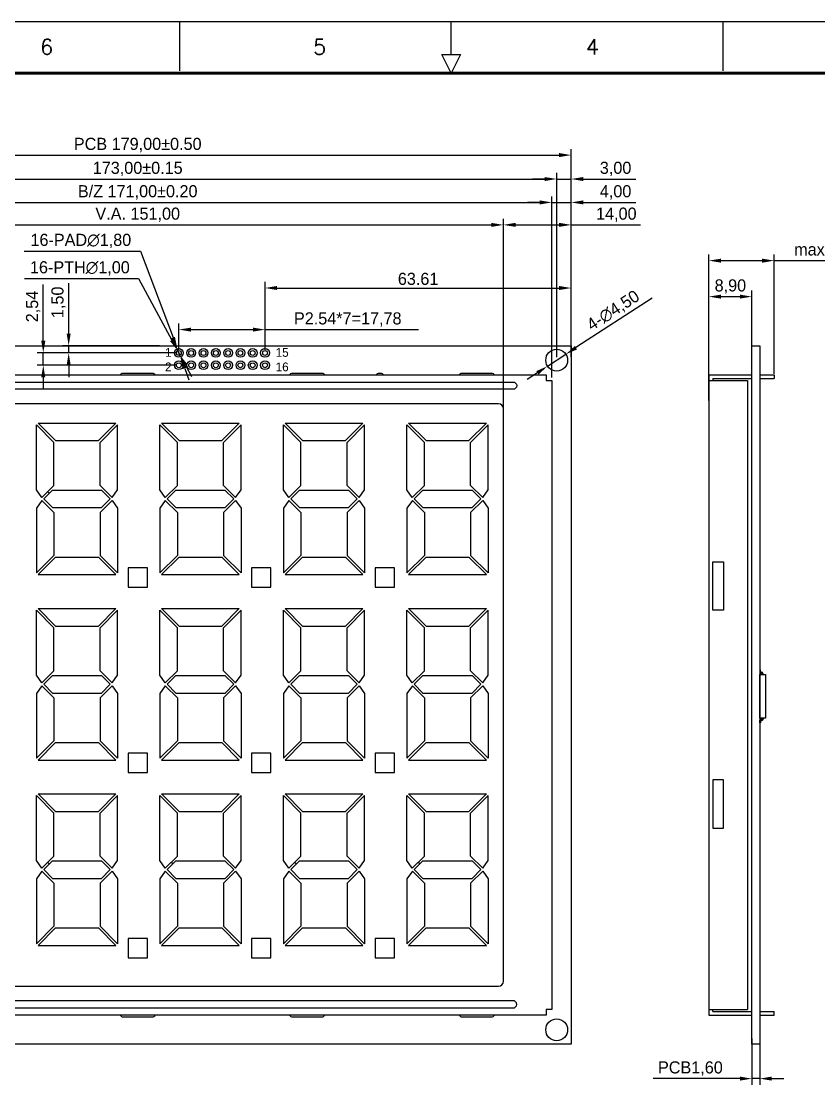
# Model space of a CAD drawing. Header units: millimetres. Extents: x 455 to 3181, y 44 to 381.
# Drawn here: x 1497.1 to 1661.7, y 159.2 to 381.1 of the extents above; entities that cross this region are included whole.
import ezdxf

# ---------------------------------------------------------------- set-up
doc = ezdxf.new("R2010")
doc.units = ezdxf.units.MM
for name, color, linetype in [('BZ', 67, 'Continuous'), ('D', 6, 'Continuous'), ('PCB', 3, 'Continuous'), ('SPEC', 2, 'Continuous')]:
    doc.layers.add(name, color=color, linetype=linetype)
doc.styles.add('ROMANS', font='romans.shx', dxfattribs={"width": 0.8})
doc.dimstyles.new('C', dxfattribs={"dimtxt": 2.5, "dimasz": 2.5, "dimexe": 1.25, "dimexo": 0.625, "dimtad": 1, "dimtoh": 1, "dimzin": 1, "dimtxsty": 'Standard', "dimcen": 2.5, "dimadec": 0, "dimazin": 0, "dimtfac": 1, "dimtmove": 0, "dimatfit": 3, "dimfxl": 0, "dimarcsym": 0})
doc.dimstyles.new('ISO-25', dxfattribs={"dimtxt": 2.5, "dimasz": 2.5, "dimexe": 1.25, "dimexo": 0.625, "dimtad": 1, "dimzin": 1, "dimtxsty": 'Standard', "dimcen": 2.5, "dimadec": 0, "dimazin": 0, "dimtfac": 1, "dimtmove": 0, "dimatfit": 3, "dimfxl": 0, "dimarcsym": 0})

# ---------------------------------------------------------------- blocks, each defined once
blk = doc.blocks.new('*D104')
at = {"layer": 'D', "color": 0, "lineweight": -2}
for p, q in [((1529.64, 313.28), (1529.64, 318.73)), ((1532.14, 317.48), (1544.92, 317.48)), ((1547.42, 313.28), (1547.42, 318.73)), ((1547.42, 317.48), (1579.08, 317.48))]:
    blk.add_line(p, q, dxfattribs=at)
at = {"layer": 'D', "color": 0}
for points in [[(1532.14, 317.89), (1532.14, 317.06), (1529.64, 317.48)], [(1544.92, 317.89), (1544.92, 317.06), (1547.42, 317.48)]]:
    blk.add_solid(points, dxfattribs=at)
at = {"layer": 'Defpoints', "color": 0}
for p in [(1547.42, 317.48), (1529.64, 312.66), (1547.42, 312.66)]:
    blk.add_point(p, dxfattribs=at)
at = {"layer": 'D', "color": 0, "insert": (1564.5, 319.56), "char_height": 2.5, "attachment_point": 5}
blk.add_mtext('P2.54*7=17,78', dxfattribs=at)
blk = doc.blocks.new('*D101')
at = {"layer": 'D', "color": 0, "lineweight": -2}
for p, q in [((1506.89, 316.66), (1506.89, 327.07)), ((1525.63, 314.16), (1505.64, 314.16)), ((1506.89, 312.66), (1506.89, 314.16)), ((1529.01, 312.66), (1505.64, 312.66)), ((1506.89, 310.16), (1506.89, 307.66))]:
    blk.add_line(p, q, dxfattribs=at)
at = {"layer": 'D', "color": 0}
for points in [[(1506.47, 316.66), (1507.3, 316.66), (1506.89, 314.16)], [(1506.47, 310.16), (1507.3, 310.16), (1506.89, 312.66)]]:
    blk.add_solid(points, dxfattribs=at)
at = {"layer": 'Defpoints', "color": 0}
for p in [(1506.89, 314.16), (1526.26, 314.16), (1529.64, 312.66)]:
    blk.add_point(p, dxfattribs=at)
at = {"layer": 'D', "color": 0, "insert": (1504.8, 323.11), "char_height": 2.5, "attachment_point": 5, "rotation": 90}
blk.add_mtext('1,50', dxfattribs=at)
blk = doc.blocks.new('*D105')
at = {"layer": 'D', "color": 0, "lineweight": -2}
for p, q in [((1501.64, 315.16), (1501.64, 326.82)), ((1529.01, 312.66), (1500.39, 312.66)), ((1501.64, 310.12), (1501.64, 312.66)), ((1529.01, 310.12), (1500.39, 310.12)), ((1501.64, 307.62), (1501.64, 305.12))]:
    blk.add_line(p, q, dxfattribs=at)
at = {"layer": 'D', "color": 0}
for points in [[(1501.22, 315.16), (1502.06, 315.16), (1501.64, 312.66)], [(1501.22, 307.62), (1502.06, 307.62), (1501.64, 310.12)]]:
    blk.add_solid(points, dxfattribs=at)
at = {"layer": 'Defpoints', "color": 0}
for p in [(1529.64, 312.66), (1501.64, 310.12), (1529.64, 310.12)]:
    blk.add_point(p, dxfattribs=at)
at = {"layer": 'D', "color": 0, "insert": (1499.56, 322.24), "char_height": 2.5, "attachment_point": 5, "rotation": 90}
blk.add_mtext('2,54', dxfattribs=at)
blk = doc.blocks.new('*D106')
at = {"layer": 'D', "color": 0, "lineweight": -2}
for p, q in [((1497.74, 328.02), (1521.28, 328.02)), ((1521.28, 328.02), (1528.2, 315.29)), ((1529.88, 312.22), (1529.4, 313.1)), ((1531.07, 310.02), (1532.26, 307.82))]:
    blk.add_line(p, q, dxfattribs=at)
at = {"layer": 'D', "color": 0}
for points in [[(1528.57, 315.49), (1527.84, 315.09), (1529.4, 313.1)], [(1531.44, 310.22), (1530.7, 309.82), (1529.88, 312.22)]]:
    blk.add_solid(points, dxfattribs=at)
at = {"layer": 'Defpoints', "color": 0}
for p in [(1529.4, 313.1), (1529.88, 312.22)]:
    blk.add_point(p, dxfattribs=at)
at = {"layer": 'D', "color": 0, "insert": (1509.2, 330.11), "char_height": 2.5, "attachment_point": 5}
blk.add_mtext('16-PTH∅1,00', dxfattribs=at)
blk = doc.blocks.new('*D102')
at = {"layer": 'D', "color": 0, "lineweight": -2}
for p, q in [((1445.64, 301.78), (1445.64, 340.34)), ((1596.64, 301.78), (1596.64, 340.34)), ((1448.14, 339.09), (1594.14, 339.09))]:
    blk.add_line(p, q, dxfattribs=at)
at = {"layer": 'D', "color": 0}
for points in [[(1448.14, 339.51), (1448.14, 338.68), (1445.64, 339.09)], [(1594.14, 339.51), (1594.14, 338.68), (1596.64, 339.09)]]:
    blk.add_solid(points, dxfattribs=at)
at = {"layer": 'Defpoints', "color": 0}
for p in [(1596.64, 339.09), (1445.64, 301.16), (1596.64, 301.16)]:
    blk.add_point(p, dxfattribs=at)
at = {"layer": 'D', "color": 0, "insert": (1521.14, 341.18), "char_height": 2.5, "attachment_point": 5}
blk.add_mtext('V.A. 151,00', dxfattribs=at)
blk = doc.blocks.new('*D107')
at = {"layer": 'D', "color": 0, "lineweight": -2}
for p, q in [((1435.64, 307.58), (1435.64, 344.98)), ((1606.64, 307.58), (1606.64, 344.98)), ((1438.14, 343.73), (1604.14, 343.73))]:
    blk.add_line(p, q, dxfattribs=at)
at = {"layer": 'D', "color": 0}
for points in [[(1438.14, 344.15), (1438.14, 343.31), (1435.64, 343.73)], [(1604.14, 344.15), (1604.14, 343.31), (1606.64, 343.73)]]:
    blk.add_solid(points, dxfattribs=at)
at = {"layer": 'Defpoints', "color": 0}
for p in [(1606.64, 343.73), (1435.64, 306.96), (1606.64, 306.96)]:
    blk.add_point(p, dxfattribs=at)
at = {"layer": 'D', "color": 0, "insert": (1521.14, 345.81), "char_height": 2.5, "attachment_point": 5}
blk.add_mtext('B/Z 171,00%%P0.20', dxfattribs=at)
blk = doc.blocks.new('*D108')
at = {"layer": 'D', "color": 0, "lineweight": -2}
for p, q in [((1431.64, 314.78), (1431.64, 354.75)), ((1434.14, 353.5), (1608.14, 353.5)), ((1610.64, 314.78), (1610.64, 354.75))]:
    blk.add_line(p, q, dxfattribs=at)
at = {"layer": 'D', "color": 0}
for points in [[(1434.14, 353.92), (1434.14, 353.08), (1431.64, 353.5)], [(1608.14, 353.92), (1608.14, 353.08), (1610.64, 353.5)]]:
    blk.add_solid(points, dxfattribs=at)
at = {"layer": 'Defpoints', "color": 0}
for p in [(1610.64, 353.5), (1431.64, 314.16), (1610.64, 314.16)]:
    blk.add_point(p, dxfattribs=at)
at = {"layer": 'D', "color": 0, "insert": (1521.14, 355.58), "char_height": 2.5, "attachment_point": 5}
blk.add_mtext('PCB 179,00%%P0.50', dxfattribs=at)
blk = doc.blocks.new('*D109')
at = {"layer": 'D', "color": 0, "lineweight": -2}
for p, q in [((1434.64, 311.78), (1434.64, 349.81)), ((1437.14, 348.56), (1605.14, 348.56)), ((1607.64, 311.78), (1607.64, 349.81))]:
    blk.add_line(p, q, dxfattribs=at)
at = {"layer": 'D', "color": 0}
for points in [[(1437.14, 348.97), (1437.14, 348.14), (1434.64, 348.56)], [(1605.14, 348.97), (1605.14, 348.14), (1607.64, 348.56)]]:
    blk.add_solid(points, dxfattribs=at)
at = {"layer": 'Defpoints', "color": 0}
for p in [(1607.64, 348.56), (1434.64, 311.16), (1607.64, 311.16)]:
    blk.add_point(p, dxfattribs=at)
at = {"layer": 'D', "color": 0, "insert": (1521.14, 350.64), "char_height": 2.5, "attachment_point": 5}
blk.add_mtext('173,00%%P0.15', dxfattribs=at)
blk = doc.blocks.new('*D113')
at = {"layer": 'D', "color": 0, "lineweight": -2}
for p, q in [((1606.64, 307.58), (1606.64, 344.98)), ((1610.64, 314.78), (1610.64, 344.98)), ((1604.14, 343.73), (1601.64, 343.73)), ((1606.64, 343.73), (1610.64, 343.73)), ((1613.14, 343.73), (1623.97, 343.73))]:
    blk.add_line(p, q, dxfattribs=at)
at = {"layer": 'D', "color": 0}
for points in [[(1604.14, 344.15), (1604.14, 343.31), (1606.64, 343.73)], [(1613.14, 344.15), (1613.14, 343.31), (1610.64, 343.73)]]:
    blk.add_solid(points, dxfattribs=at)
at = {"layer": 'Defpoints', "color": 0}
for p in [(1610.64, 343.73), (1610.64, 314.16), (1606.64, 306.96)]:
    blk.add_point(p, dxfattribs=at)
at = {"layer": 'D', "color": 0, "insert": (1619.8, 345.81), "char_height": 2.5, "attachment_point": 5}
blk.add_mtext('4,00', dxfattribs=at)
blk = doc.blocks.new('*D114')
at = {"layer": 'D', "color": 0, "lineweight": -2}
for p, q in [((1605.14, 348.56), (1602.64, 348.56)), ((1607.64, 311.78), (1607.64, 349.81)), ((1607.64, 348.56), (1610.64, 348.56)), ((1610.64, 314.78), (1610.64, 349.81)), ((1613.14, 348.56), (1623.97, 348.56))]:
    blk.add_line(p, q, dxfattribs=at)
at = {"layer": 'D', "color": 0}
for points in [[(1605.14, 348.97), (1605.14, 348.14), (1607.64, 348.56)], [(1613.14, 348.97), (1613.14, 348.14), (1610.64, 348.56)]]:
    blk.add_solid(points, dxfattribs=at)
at = {"layer": 'Defpoints', "color": 0}
for p in [(1610.64, 348.56), (1610.64, 314.16), (1607.64, 311.16)]:
    blk.add_point(p, dxfattribs=at)
at = {"layer": 'D', "color": 0, "insert": (1619.8, 350.64), "char_height": 2.5, "attachment_point": 5}
blk.add_mtext('3,00', dxfattribs=at)
blk = doc.blocks.new('*D117')
at = {"layer": 'D', "color": 0, "lineweight": -2}
for p, q in [((1627.33, 323.98), (1611.62, 313.75)), ((1605.75, 309.93), (1609.52, 312.38)), ((1603.66, 308.56), (1601.56, 307.2))]:
    blk.add_line(p, q, dxfattribs=at)
at = {"layer": 'D', "color": 0}
for points in [[(1611.39, 314.1), (1611.84, 313.4), (1609.52, 312.38)], [(1603.43, 308.91), (1603.88, 308.21), (1605.75, 309.93)]]:
    blk.add_solid(points, dxfattribs=at)
at = {"layer": 'Defpoints', "color": 0}
for p in [(1609.52, 312.38), (1605.75, 309.93)]:
    blk.add_point(p, dxfattribs=at)
at = {"layer": 'D', "color": 0, "insert": (1619.38, 321.29), "char_height": 2.5, "attachment_point": 5, "rotation": 33.0754}
blk.add_mtext('4-∅4,50', dxfattribs=at)
blk = doc.blocks.new('*D118')
at = {"layer": 'D', "color": 0, "lineweight": -2}
for p, q in [((1596.64, 300.58), (1596.64, 340.34)), ((1610.64, 312.68), (1610.64, 340.34)), ((1599.14, 339.09), (1608.14, 339.09)), ((1610.64, 339.09), (1624.95, 339.09))]:
    blk.add_line(p, q, dxfattribs=at)
at = {"layer": 'D', "color": 0}
for points in [[(1599.14, 339.51), (1599.14, 338.68), (1596.64, 339.09)], [(1608.14, 339.51), (1608.14, 338.68), (1610.64, 339.09)]]:
    blk.add_solid(points, dxfattribs=at)
at = {"layer": 'Defpoints', "color": 0}
for p in [(1610.64, 339.09), (1610.64, 312.06), (1596.64, 299.95)]:
    blk.add_point(p, dxfattribs=at)
at = {"layer": 'D', "color": 0, "insert": (1619.95, 341.18), "char_height": 2.5, "attachment_point": 5}
blk.add_mtext('14,00', dxfattribs=at)
blk = doc.blocks.new('*D119')
at = {"layer": 'D', "color": 0, "lineweight": -2}
for p, q in [((1547.42, 313.28), (1547.42, 327.31)), ((1610.64, 311.86), (1610.64, 327.31)), ((1549.92, 326.06), (1608.14, 326.06))]:
    blk.add_line(p, q, dxfattribs=at)
at = {"layer": 'D', "color": 0}
for points in [[(1549.92, 326.48), (1549.92, 325.65), (1547.42, 326.06)], [(1608.14, 326.48), (1608.14, 325.65), (1610.64, 326.06)]]:
    blk.add_solid(points, dxfattribs=at)
at = {"layer": 'Defpoints', "color": 0}
for p in [(1610.64, 326.06), (1547.42, 312.66), (1610.64, 311.24)]:
    blk.add_point(p, dxfattribs=at)
at = {"layer": 'D', "color": 0, "insert": (1579.03, 327.94), "char_height": 2.5, "attachment_point": 5}
blk.add_mtext('63.61', dxfattribs=at)
blk = doc.blocks.new('*D120')
at = {"layer": 'D', "color": 0, "lineweight": -2}
for p, q in [((1497.73, 333.69), (1521.69, 333.69)), ((1521.69, 333.69), (1528.44, 315.84)), ((1529.96, 311.81), (1529.32, 313.5)), ((1530.84, 309.48), (1531.72, 307.14))]:
    blk.add_line(p, q, dxfattribs=at)
at = {"layer": 'D', "color": 0}
for points in [[(1528.83, 315.98), (1528.05, 315.69), (1529.32, 313.5)], [(1531.23, 309.62), (1530.45, 309.33), (1529.96, 311.81)]]:
    blk.add_solid(points, dxfattribs=at)
at = {"layer": 'Defpoints', "color": 0}
for p in [(1529.32, 313.5), (1529.96, 311.81)]:
    blk.add_point(p, dxfattribs=at)
at = {"layer": 'D', "color": 0, "insert": (1509.4, 335.77), "char_height": 2.5, "attachment_point": 5}
blk.add_mtext('16-PAD∅1,80', dxfattribs=at)
blk = doc.blocks.new('*D123')
at = {"layer": 'D', "color": 0, "lineweight": -2}
for p, q in [((1639.05, 305.11), (1639.05, 332.96)), ((1652.55, 308.38), (1652.55, 332.96)), ((1641.55, 331.71), (1650.05, 331.71)), ((1652.55, 331.71), (1672.97, 331.71))]:
    blk.add_line(p, q, dxfattribs=at)
at = {"layer": 'D', "color": 0}
for points in [[(1641.55, 332.12), (1641.55, 331.29), (1639.05, 331.71)], [(1650.05, 332.12), (1650.05, 331.29), (1652.55, 331.71)]]:
    blk.add_solid(points, dxfattribs=at)
at = {"layer": 'Defpoints', "color": 0}
for p in [(1652.55, 331.71), (1652.55, 307.76), (1639.05, 304.48)]:
    blk.add_point(p, dxfattribs=at)
at = {"layer": 'D', "color": 0, "insert": (1664.01, 333.79), "char_height": 2.5, "attachment_point": 5}
blk.add_mtext('max13,50', dxfattribs=at)
blk = doc.blocks.new('*D124')
at = {"layer": 'D', "color": 0, "lineweight": -2}
for p, q in [((1639.05, 302.82), (1639.05, 325.53)), ((1641.55, 324.28), (1645.45, 324.28)), ((1647.95, 311.18), (1647.95, 325.53))]:
    blk.add_line(p, q, dxfattribs=at)
at = {"layer": 'D', "color": 0}
for points in [[(1641.55, 324.7), (1641.55, 323.87), (1639.05, 324.28)], [(1645.45, 324.7), (1645.45, 323.87), (1647.95, 324.28)]]:
    blk.add_solid(points, dxfattribs=at)
at = {"layer": 'Defpoints', "color": 0}
for p in [(1647.95, 324.28), (1647.95, 310.56), (1639.05, 302.2)]:
    blk.add_point(p, dxfattribs=at)
at = {"layer": 'D', "color": 0, "insert": (1643.5, 326.37), "char_height": 2.5, "attachment_point": 5}
blk.add_mtext('8,90', dxfattribs=at)
blk = doc.blocks.new('*D125')
at = {"layer": 'D', "color": 0, "lineweight": -2}
for p, q in [((1647.95, 171.15), (1647.95, 161.62)), ((1649.55, 171.15), (1649.55, 161.62)), ((1645.45, 162.87), (1627.53, 162.87)), ((1649.55, 162.87), (1647.95, 162.87)), ((1652.05, 162.87), (1654.55, 162.87))]:
    blk.add_line(p, q, dxfattribs=at)
at = {"layer": 'D', "color": 0}
for points in [[(1645.45, 163.29), (1645.45, 162.46), (1647.95, 162.87)], [(1652.05, 163.29), (1652.05, 162.46), (1649.55, 162.87)]]:
    blk.add_solid(points, dxfattribs=at)
at = {"layer": 'Defpoints', "color": 0}
for p in [(1647.95, 171.78), (1649.55, 171.78), (1647.95, 162.87)]:
    blk.add_point(p, dxfattribs=at)
at = {"layer": 'D', "color": 0, "insert": (1635.24, 164.96), "char_height": 2.5, "attachment_point": 5}
blk.add_mtext('PCB1,60', dxfattribs=at)

msp = doc.modelspace()

# ---------------------------------------------------------------- hatches: boundary and pattern name
at = {"layer": 'D'}
for points in [[(1650.044, 246.458), (1650.044, 246.303), (1650.244, 246.303), (1650.244, 246.458, 0.4142136), (1649.944, 246.758), (1649.785, 246.758, -0.4142136), (1649.685, 246.858), (1649.685, 247.257), (1649.55, 247.257), (1649.55, 246.672, 0.22925), (1649.785, 246.558), (1649.944, 246.558, -0.4142136)], [(1650.244, 237.091), (1650.244, 237.246), (1650.044, 237.246), (1650.044, 237.091, -0.4142136), (1649.944, 236.991), (1649.785, 236.991, 0.22925), (1649.55, 236.877), (1649.55, 236.292), (1649.685, 236.292), (1649.685, 236.691, -0.4142136), (1649.785, 236.791), (1649.944, 236.791, 0.4142136)]]:
    msp.add_hatch(color=256, dxfattribs=at).paths.add_polyline_path(points)

# ---------------------------------------------------------------- linework, layer by layer
at = {"color": 1}
for p, q in [((1500.224, 296.89), (1500.224, 297.803)), ((1500.224, 297.803), (1503.824, 294.203)), ((1500.577, 298.156), (1516.617, 298.156)), ((1500.577, 298.156), (1504.177, 294.556)), ((1516.617, 298.156), (1513.017, 294.556)), ((1516.971, 297.803), (1513.371, 294.203)), ((1516.971, 296.89), (1516.971, 297.803)), ((1525.724, 296.89), (1525.724, 297.803)), ((1525.724, 297.803), (1529.324, 294.203)), ((1526.077, 298.156), (1542.117, 298.156)), ((1526.077, 298.156), (1529.677, 294.556)), ((1542.117, 298.156), (1538.517, 294.556)), ((1542.471, 297.803), (1538.871, 294.203)), ((1542.471, 296.89), (1542.471, 297.803)), ((1551.224, 296.89), (1551.224, 297.803)), ((1551.224, 297.803), (1554.824, 294.203)), ((1551.577, 298.156), (1567.617, 298.156)), ((1551.577, 298.156), (1555.177, 294.556)), ((1567.617, 298.156), (1564.017, 294.556)), ((1567.971, 297.803), (1564.371, 294.203)), ((1567.971, 296.89), (1567.971, 297.803)), ((1576.724, 296.89), (1576.724, 297.803)), ((1576.724, 297.803), (1580.324, 294.203)), ((1577.077, 298.156), (1593.117, 298.156)), ((1577.077, 298.156), (1580.677, 294.556)), ((1593.117, 298.156), (1589.517, 294.556)), ((1593.471, 297.803), (1589.871, 294.203)), ((1593.471, 296.89), (1593.471, 297.803)), ((1500.224, 296.41), (1500.224, 296.89)), ((1500.224, 295.931), (1500.224, 296.41)), ((1500.224, 284.407), (1500.224, 295.931)), ((1516.971, 296.41), (1516.971, 296.89)), ((1516.971, 295.931), (1516.971, 296.41)), ((1516.971, 284.407), (1516.971, 295.931)), ((1525.724, 296.41), (1525.724, 296.89)), ((1525.724, 295.931), (1525.724, 296.41)), ((1525.724, 284.407), (1525.724, 295.931)), ((1542.471, 296.41), (1542.471, 296.89)), ((1542.471, 295.931), (1542.471, 296.41)), ((1542.471, 284.407), (1542.471, 295.931)), ((1551.224, 296.41), (1551.224, 296.89)), ((1551.224, 295.931), (1551.224, 296.41)), ((1551.224, 284.407), (1551.224, 295.931)), ((1567.971, 296.41), (1567.971, 296.89)), ((1567.971, 295.931), (1567.971, 296.41)), ((1567.971, 284.407), (1567.971, 295.931)), ((1576.724, 296.41), (1576.724, 296.89)), ((1576.724, 295.931), (1576.724, 296.41)), ((1576.724, 284.407), (1576.724, 295.931)), ((1593.471, 296.41), (1593.471, 296.89)), ((1593.471, 295.931), (1593.471, 296.41)), ((1593.471, 284.407), (1593.471, 295.931)), ((1503.824, 285.318), (1503.824, 294.203)), ((1504.177, 294.556), (1513.017, 294.556)), ((1513.371, 285.317), (1513.371, 294.203)), ((1529.324, 285.318), (1529.324, 294.203)), ((1529.677, 294.556), (1538.517, 294.556)), ((1538.871, 285.317), (1538.871, 294.203)), ((1554.824, 285.318), (1554.824, 294.203)), ((1555.177, 294.556), (1564.017, 294.556)), ((1564.371, 285.317), (1564.371, 294.203)), ((1580.324, 285.318), (1580.324, 294.203)), ((1580.677, 294.556), (1589.517, 294.556)), ((1589.871, 285.317), (1589.871, 294.203)), ((1501.334, 282.833), (1500.224, 284.407)), ((1501.334, 282.833), (1503.824, 285.318)), ((1501.738, 282.53), (1503.537, 284.326)), ((1503.537, 284.326), (1513.656, 284.326)), ((1513.371, 285.317), (1515.86, 282.832)), ((1513.656, 284.326), (1515.456, 282.529)), ((1515.86, 282.832), (1516.971, 284.407)), ((1526.834, 282.833), (1525.724, 284.407)), ((1526.834, 282.833), (1529.324, 285.318)), ((1527.238, 282.53), (1529.037, 284.326)), ((1529.037, 284.326), (1539.156, 284.326)), ((1538.871, 285.317), (1541.36, 282.832)), ((1539.156, 284.326), (1540.956, 282.529)), ((1541.36, 282.832), (1542.471, 284.407)), ((1552.334, 282.833), (1551.224, 284.407)), ((1552.334, 282.833), (1554.824, 285.318)), ((1552.738, 282.53), (1554.537, 284.326)), ((1554.537, 284.326), (1564.656, 284.326)), ((1564.371, 285.317), (1566.86, 282.832)), ((1564.656, 284.326), (1566.456, 282.529)), ((1566.86, 282.832), (1567.971, 284.407)), ((1577.834, 282.833), (1576.724, 284.407)), ((1577.834, 282.833), (1580.324, 285.318)), ((1578.238, 282.53), (1580.037, 284.326)), ((1580.037, 284.326), (1590.156, 284.326)), ((1589.871, 285.317), (1592.36, 282.832)), ((1590.156, 284.326), (1591.956, 282.529)), ((1592.36, 282.832), (1593.471, 284.407)), ((1501.338, 282.223), (1500.224, 280.644)), ((1503.824, 279.722), (1501.338, 282.223)), ((1503.531, 280.726), (1501.738, 282.53)), ((1513.371, 279.722), (1515.857, 282.223)), ((1513.663, 280.726), (1515.456, 282.529)), ((1515.857, 282.223), (1516.971, 280.644)), ((1526.838, 282.223), (1525.724, 280.644)), ((1529.324, 279.722), (1526.838, 282.223)), ((1529.031, 280.726), (1527.238, 282.53)), ((1538.871, 279.722), (1541.357, 282.223)), ((1539.163, 280.726), (1540.956, 282.529)), ((1541.357, 282.223), (1542.471, 280.644)), ((1552.338, 282.223), (1551.224, 280.644)), ((1554.824, 279.722), (1552.338, 282.223)), ((1554.531, 280.726), (1552.738, 282.53)), ((1564.371, 279.722), (1566.857, 282.223)), ((1564.663, 280.726), (1566.456, 282.529)), ((1566.857, 282.223), (1567.971, 280.644)), ((1577.838, 282.223), (1576.724, 280.644)), ((1580.324, 279.722), (1577.838, 282.223)), ((1580.031, 280.726), (1578.238, 282.53)), ((1589.871, 279.722), (1592.357, 282.223)), ((1590.163, 280.726), (1591.956, 282.529)), ((1592.357, 282.223), (1593.471, 280.644)), ((1500.224, 280.644), (1500.224, 269.121)), ((1503.531, 280.726), (1513.663, 280.726)), ((1503.824, 279.722), (1503.824, 270.849)), ((1513.371, 279.722), (1513.371, 270.849)), ((1516.971, 280.644), (1516.971, 269.121)), ((1525.724, 280.644), (1525.724, 269.121)), ((1529.031, 280.726), (1539.163, 280.726)), ((1529.324, 279.722), (1529.324, 270.849)), ((1538.871, 279.722), (1538.871, 270.849)), ((1542.471, 280.644), (1542.471, 269.121)), ((1551.224, 280.644), (1551.224, 269.121)), ((1554.531, 280.726), (1564.663, 280.726)), ((1554.824, 279.722), (1554.824, 270.849)), ((1564.371, 279.722), (1564.371, 270.849)), ((1567.971, 280.644), (1567.971, 269.121)), ((1576.724, 280.644), (1576.724, 269.121)), ((1580.031, 280.726), (1590.163, 280.726)), ((1580.324, 279.722), (1580.324, 270.849)), ((1589.871, 279.722), (1589.871, 270.849)), ((1593.471, 280.644), (1593.471, 269.121)), ((1503.824, 270.849), (1500.224, 267.249)), ((1516.971, 267.249), (1513.371, 270.849)), ((1529.324, 270.849), (1525.724, 267.249)), ((1542.471, 267.249), (1538.871, 270.849)), ((1554.824, 270.849), (1551.224, 267.249)), ((1567.971, 267.249), (1564.371, 270.849)), ((1580.324, 270.849), (1576.724, 267.249)), ((1593.471, 267.249), (1589.871, 270.849)), ((1500.224, 269.121), (1500.224, 268.641)), ((1500.224, 268.641), (1500.224, 268.162)), ((1504.177, 270.495), (1500.577, 266.895)), ((1504.177, 270.495), (1513.017, 270.495)), ((1516.617, 266.895), (1513.017, 270.495)), ((1516.971, 269.121), (1516.971, 268.641)), ((1516.971, 268.641), (1516.971, 268.162)), ((1525.724, 269.121), (1525.724, 268.641)), ((1525.724, 268.641), (1525.724, 268.162)), ((1529.677, 270.495), (1526.077, 266.895)), ((1529.677, 270.495), (1538.517, 270.495)), ((1542.117, 266.895), (1538.517, 270.495)), ((1542.471, 269.121), (1542.471, 268.641)), ((1542.471, 268.641), (1542.471, 268.162)), ((1551.224, 269.121), (1551.224, 268.641)), ((1551.224, 268.641), (1551.224, 268.162)), ((1555.177, 270.495), (1551.577, 266.895)), ((1555.177, 270.495), (1564.017, 270.495)), ((1567.617, 266.895), (1564.017, 270.495)), ((1567.971, 269.121), (1567.971, 268.641)), ((1567.971, 268.641), (1567.971, 268.162)), ((1576.724, 269.121), (1576.724, 268.641)), ((1576.724, 268.641), (1576.724, 268.162)), ((1580.677, 270.495), (1577.077, 266.895)), ((1580.677, 270.495), (1589.517, 270.495)), ((1593.117, 266.895), (1589.517, 270.495)), ((1593.471, 269.121), (1593.471, 268.641)), ((1593.471, 268.641), (1593.471, 268.162)), ((1500.224, 268.162), (1500.224, 267.249)), ((1500.577, 266.895), (1507.077, 266.895)), ((1507.077, 266.895), (1507.556, 266.895)), ((1507.556, 266.895), (1516.617, 266.895)), ((1516.971, 268.162), (1516.971, 267.249)), ((1525.724, 268.162), (1525.724, 267.249)), ((1526.077, 266.895), (1532.577, 266.895)), ((1532.577, 266.895), (1533.056, 266.895)), ((1533.056, 266.895), (1542.117, 266.895)), ((1542.471, 268.162), (1542.471, 267.249)), ((1551.224, 268.162), (1551.224, 267.249)), ((1551.577, 266.895), (1558.077, 266.895)), ((1558.077, 266.895), (1558.556, 266.895)), ((1558.556, 266.895), (1567.617, 266.895)), ((1567.971, 268.162), (1567.971, 267.249)), ((1576.724, 268.162), (1576.724, 267.249)), ((1577.077, 266.895), (1583.577, 266.895)), ((1583.577, 266.895), (1584.056, 266.895)), ((1584.056, 266.895), (1593.117, 266.895)), ((1593.471, 268.162), (1593.471, 267.249)), ((1500.577, 259.895), (1516.617, 259.895)), ((1500.577, 259.895), (1504.177, 256.295)), ((1516.617, 259.895), (1513.017, 256.295)), ((1526.077, 259.895), (1542.117, 259.895)), ((1526.077, 259.895), (1529.677, 256.295)), ((1542.117, 259.895), (1538.517, 256.295)), ((1551.577, 259.895), (1567.617, 259.895)), ((1551.577, 259.895), (1555.177, 256.295)), ((1567.617, 259.895), (1564.017, 256.295)), ((1577.077, 259.895), (1593.117, 259.895)), ((1577.077, 259.895), (1580.677, 256.295)), ((1593.117, 259.895), (1589.517, 256.295)), ((1500.224, 258.628), (1500.224, 259.542)), ((1500.224, 259.542), (1503.824, 255.942)), ((1500.224, 258.149), (1500.224, 258.628)), ((1500.224, 257.67), (1500.224, 258.149)), ((1500.224, 246.146), (1500.224, 257.67)), ((1516.971, 259.542), (1513.371, 255.942)), ((1516.971, 258.628), (1516.971, 259.542)), ((1516.971, 258.149), (1516.971, 258.628)), ((1516.971, 257.67), (1516.971, 258.149)), ((1516.971, 246.146), (1516.971, 257.67)), ((1525.724, 258.628), (1525.724, 259.542)), ((1525.724, 259.542), (1529.324, 255.942)), ((1525.724, 258.149), (1525.724, 258.628)), ((1525.724, 257.67), (1525.724, 258.149)), ((1525.724, 246.146), (1525.724, 257.67)), ((1542.471, 259.542), (1538.871, 255.942)), ((1542.471, 258.628), (1542.471, 259.542)), ((1542.471, 258.149), (1542.471, 258.628)), ((1542.471, 257.67), (1542.471, 258.149)), ((1542.471, 246.146), (1542.471, 257.67)), ((1551.224, 258.628), (1551.224, 259.542)), ((1551.224, 259.542), (1554.824, 255.942)), ((1551.224, 258.149), (1551.224, 258.628)), ((1551.224, 257.67), (1551.224, 258.149)), ((1551.224, 246.146), (1551.224, 257.67)), ((1567.971, 259.542), (1564.371, 255.942)), ((1567.971, 258.628), (1567.971, 259.542)), ((1567.971, 258.149), (1567.971, 258.628)), ((1567.971, 257.67), (1567.971, 258.149)), ((1567.971, 246.146), (1567.971, 257.67)), ((1576.724, 258.628), (1576.724, 259.542)), ((1576.724, 259.542), (1580.324, 255.942)), ((1576.724, 258.149), (1576.724, 258.628)), ((1576.724, 257.67), (1576.724, 258.149)), ((1576.724, 246.146), (1576.724, 257.67)), ((1593.471, 259.542), (1589.871, 255.942)), ((1593.471, 258.628), (1593.471, 259.542)), ((1593.471, 258.149), (1593.471, 258.628)), ((1593.471, 257.67), (1593.471, 258.149)), ((1593.471, 246.146), (1593.471, 257.67)), ((1503.824, 247.057), (1503.824, 255.942)), ((1504.177, 256.295), (1513.017, 256.295)), ((1513.371, 247.056), (1513.371, 255.942)), ((1529.324, 247.057), (1529.324, 255.942)), ((1529.677, 256.295), (1538.517, 256.295)), ((1538.871, 247.056), (1538.871, 255.942)), ((1554.824, 247.057), (1554.824, 255.942)), ((1555.177, 256.295), (1564.017, 256.295)), ((1564.371, 247.056), (1564.371, 255.942)), ((1580.324, 247.057), (1580.324, 255.942)), ((1580.677, 256.295), (1589.517, 256.295)), ((1589.871, 247.056), (1589.871, 255.942)), ((1501.334, 244.572), (1503.824, 247.057)), ((1513.371, 247.056), (1515.86, 244.571)), ((1526.834, 244.572), (1529.324, 247.057)), ((1538.871, 247.056), (1541.36, 244.571)), ((1552.334, 244.572), (1554.824, 247.057)), ((1564.371, 247.056), (1566.86, 244.571)), ((1577.834, 244.572), (1580.324, 247.057)), ((1589.871, 247.056), (1592.36, 244.571)), ((1501.334, 244.572), (1500.224, 246.146)), ((1501.738, 244.268), (1503.537, 246.065)), ((1503.531, 242.465), (1501.738, 244.268)), ((1503.537, 246.065), (1513.656, 246.065)), ((1513.656, 246.065), (1515.456, 244.268)), ((1513.663, 242.465), (1515.456, 244.268)), ((1515.86, 244.571), (1516.971, 246.146)), ((1526.834, 244.572), (1525.724, 246.146)), ((1527.238, 244.268), (1529.037, 246.065)), ((1529.031, 242.465), (1527.238, 244.268)), ((1529.037, 246.065), (1539.156, 246.065)), ((1539.156, 246.065), (1540.956, 244.268)), ((1539.163, 242.465), (1540.956, 244.268)), ((1541.36, 244.571), (1542.471, 246.146)), ((1552.334, 244.572), (1551.224, 246.146)), ((1552.738, 244.268), (1554.537, 246.065)), ((1554.531, 242.465), (1552.738, 244.268)), ((1554.537, 246.065), (1564.656, 246.065)), ((1564.656, 246.065), (1566.456, 244.268)), ((1564.663, 242.465), (1566.456, 244.268)), ((1566.86, 244.571), (1567.971, 246.146)), ((1577.834, 244.572), (1576.724, 246.146)), ((1578.238, 244.268), (1580.037, 246.065)), ((1580.031, 242.465), (1578.238, 244.268)), ((1580.037, 246.065), (1590.156, 246.065)), ((1590.156, 246.065), (1591.956, 244.268)), ((1590.163, 242.465), (1591.956, 244.268)), ((1592.36, 244.571), (1593.471, 246.146)), ((1501.338, 243.962), (1500.224, 242.383)), ((1500.224, 242.383), (1500.224, 230.859)), ((1503.824, 241.461), (1501.338, 243.962)), ((1503.531, 242.465), (1513.663, 242.465)), ((1513.371, 241.461), (1515.857, 243.962)), ((1515.857, 243.962), (1516.971, 242.383)), ((1516.971, 242.383), (1516.971, 230.859)), ((1526.838, 243.962), (1525.724, 242.383)), ((1525.724, 242.383), (1525.724, 230.859)), ((1529.324, 241.461), (1526.838, 243.962)), ((1529.031, 242.465), (1539.163, 242.465)), ((1538.871, 241.461), (1541.357, 243.962)), ((1541.357, 243.962), (1542.471, 242.383)), ((1542.471, 242.383), (1542.471, 230.859)), ((1552.338, 243.962), (1551.224, 242.383)), ((1551.224, 242.383), (1551.224, 230.859)), ((1554.824, 241.461), (1552.338, 243.962)), ((1554.531, 242.465), (1564.663, 242.465)), ((1564.371, 241.461), (1566.857, 243.962)), ((1566.857, 243.962), (1567.971, 242.383)), ((1567.971, 242.383), (1567.971, 230.859)), ((1577.838, 243.962), (1576.724, 242.383)), ((1576.724, 242.383), (1576.724, 230.859)), ((1580.324, 241.461), (1577.838, 243.962)), ((1580.031, 242.465), (1590.163, 242.465)), ((1589.871, 241.461), (1592.357, 243.962)), ((1592.357, 243.962), (1593.471, 242.383)), ((1593.471, 242.383), (1593.471, 230.859)), ((1503.824, 241.461), (1503.824, 232.588)), ((1513.371, 241.461), (1513.371, 232.588)), ((1529.324, 241.461), (1529.324, 232.588)), ((1538.871, 241.461), (1538.871, 232.588)), ((1554.824, 241.461), (1554.824, 232.588)), ((1564.371, 241.461), (1564.371, 232.588)), ((1580.324, 241.461), (1580.324, 232.588)), ((1589.871, 241.461), (1589.871, 232.588)), ((1503.824, 232.588), (1500.224, 228.988)), ((1500.224, 230.859), (1500.224, 230.38)), ((1504.177, 232.234), (1500.577, 228.634)), ((1504.177, 232.234), (1513.017, 232.234)), ((1516.617, 228.634), (1513.017, 232.234)), ((1516.971, 228.988), (1513.371, 232.588)), ((1516.971, 230.859), (1516.971, 230.38)), ((1529.324, 232.588), (1525.724, 228.988)), ((1525.724, 230.859), (1525.724, 230.38)), ((1529.677, 232.234), (1526.077, 228.634)), ((1529.677, 232.234), (1538.517, 232.234)), ((1542.117, 228.634), (1538.517, 232.234)), ((1542.471, 228.988), (1538.871, 232.588)), ((1542.471, 230.859), (1542.471, 230.38)), ((1554.824, 232.588), (1551.224, 228.988)), ((1551.224, 230.859), (1551.224, 230.38)), ((1555.177, 232.234), (1551.577, 228.634)), ((1555.177, 232.234), (1564.017, 232.234)), ((1567.617, 228.634), (1564.017, 232.234)), ((1567.971, 228.988), (1564.371, 232.588)), ((1567.971, 230.859), (1567.971, 230.38)), ((1580.324, 232.588), (1576.724, 228.988)), ((1576.724, 230.859), (1576.724, 230.38)), ((1580.677, 232.234), (1577.077, 228.634)), ((1580.677, 232.234), (1589.517, 232.234)), ((1593.117, 228.634), (1589.517, 232.234)), ((1593.471, 228.988), (1589.871, 232.588)), ((1593.471, 230.859), (1593.471, 230.38)), ((1500.224, 230.38), (1500.224, 229.901)), ((1500.224, 229.901), (1500.224, 228.988)), ((1500.577, 228.634), (1507.077, 228.634)), ((1507.077, 228.634), (1507.556, 228.634)), ((1507.556, 228.634), (1516.617, 228.634)), ((1516.971, 230.38), (1516.971, 229.901)), ((1516.971, 229.901), (1516.971, 228.988)), ((1525.724, 230.38), (1525.724, 229.901)), ((1525.724, 229.901), (1525.724, 228.988)), ((1526.077, 228.634), (1532.577, 228.634)), ((1532.577, 228.634), (1533.056, 228.634)), ((1533.056, 228.634), (1542.117, 228.634)), ((1542.471, 230.38), (1542.471, 229.901)), ((1542.471, 229.901), (1542.471, 228.988)), ((1551.224, 230.38), (1551.224, 229.901)), ((1551.224, 229.901), (1551.224, 228.988)), ((1551.577, 228.634), (1558.077, 228.634)), ((1558.077, 228.634), (1558.556, 228.634)), ((1558.556, 228.634), (1567.617, 228.634)), ((1567.971, 230.38), (1567.971, 229.901)), ((1567.971, 229.901), (1567.971, 228.988)), ((1576.724, 230.38), (1576.724, 229.901)), ((1576.724, 229.901), (1576.724, 228.988)), ((1577.077, 228.634), (1583.577, 228.634)), ((1583.577, 228.634), (1584.056, 228.634)), ((1584.056, 228.634), (1593.117, 228.634)), ((1593.471, 230.38), (1593.471, 229.901)), ((1593.471, 229.901), (1593.471, 228.988)), ((1500.224, 220.367), (1500.224, 221.28)), ((1500.224, 221.28), (1503.824, 217.68)), ((1500.224, 219.888), (1500.224, 220.367)), ((1500.224, 219.409), (1500.224, 219.888)), ((1500.577, 221.634), (1516.617, 221.634)), ((1500.577, 221.634), (1504.177, 218.034)), ((1516.617, 221.634), (1513.017, 218.034)), ((1516.971, 221.28), (1513.371, 217.68)), ((1516.971, 220.367), (1516.971, 221.28)), ((1516.971, 219.888), (1516.971, 220.367)), ((1516.971, 219.409), (1516.971, 219.888)), ((1525.724, 220.367), (1525.724, 221.28)), ((1525.724, 221.28), (1529.324, 217.68)), ((1525.724, 219.888), (1525.724, 220.367)), ((1525.724, 219.409), (1525.724, 219.888)), ((1526.077, 221.634), (1542.117, 221.634)), ((1526.077, 221.634), (1529.677, 218.034)), ((1542.117, 221.634), (1538.517, 218.034)), ((1542.471, 221.28), (1538.871, 217.68)), ((1542.471, 220.367), (1542.471, 221.28)), ((1542.471, 219.888), (1542.471, 220.367)), ((1542.471, 219.409), (1542.471, 219.888)), ((1551.224, 220.367), (1551.224, 221.28)), ((1551.224, 221.28), (1554.824, 217.68)), ((1551.224, 219.888), (1551.224, 220.367)), ((1551.224, 219.409), (1551.224, 219.888)), ((1551.577, 221.634), (1567.617, 221.634)), ((1551.577, 221.634), (1555.177, 218.034)), ((1567.617, 221.634), (1564.017, 218.034)), ((1567.971, 221.28), (1564.371, 217.68)), ((1567.971, 220.367), (1567.971, 221.28)), ((1567.971, 219.888), (1567.971, 220.367)), ((1567.971, 219.409), (1567.971, 219.888)), ((1576.724, 220.367), (1576.724, 221.28)), ((1576.724, 221.28), (1580.324, 217.68)), ((1576.724, 219.888), (1576.724, 220.367)), ((1576.724, 219.409), (1576.724, 219.888)), ((1577.077, 221.634), (1593.117, 221.634)), ((1577.077, 221.634), (1580.677, 218.034)), ((1593.117, 221.634), (1589.517, 218.034)), ((1593.471, 221.28), (1589.871, 217.68)), ((1593.471, 220.367), (1593.471, 221.28)), ((1593.471, 219.888), (1593.471, 220.367)), ((1593.471, 219.409), (1593.471, 219.888)), ((1500.224, 207.885), (1500.224, 219.409)), ((1503.824, 208.796), (1503.824, 217.68)), ((1504.177, 218.034), (1513.017, 218.034)), ((1513.371, 208.795), (1513.371, 217.68)), ((1516.971, 207.885), (1516.971, 219.409)), ((1525.724, 207.885), (1525.724, 219.409)), ((1529.324, 208.796), (1529.324, 217.68)), ((1529.677, 218.034), (1538.517, 218.034)), ((1538.871, 208.795), (1538.871, 217.68)), ((1542.471, 207.885), (1542.471, 219.409)), ((1551.224, 207.885), (1551.224, 219.409)), ((1554.824, 208.796), (1554.824, 217.68)), ((1555.177, 218.034), (1564.017, 218.034)), ((1564.371, 208.795), (1564.371, 217.68)), ((1567.971, 207.885), (1567.971, 219.409)), ((1576.724, 207.885), (1576.724, 219.409)), ((1580.324, 208.796), (1580.324, 217.68)), ((1580.677, 218.034), (1589.517, 218.034)), ((1589.871, 208.795), (1589.871, 217.68)), ((1593.471, 207.885), (1593.471, 219.409)), ((1501.334, 206.311), (1503.824, 208.796)), ((1513.371, 208.795), (1515.86, 206.31)), ((1526.834, 206.311), (1529.324, 208.796)), ((1538.871, 208.795), (1541.36, 206.31)), ((1552.334, 206.311), (1554.824, 208.796)), ((1564.371, 208.795), (1566.86, 206.31)), ((1577.834, 206.311), (1580.324, 208.796)), ((1589.871, 208.795), (1592.36, 206.31)), ((1501.334, 206.311), (1500.224, 207.885)), ((1501.738, 206.007), (1503.537, 207.803)), ((1503.537, 207.803), (1513.656, 207.803)), ((1513.656, 207.803), (1515.456, 206.007)), ((1515.86, 206.31), (1516.971, 207.885)), ((1526.834, 206.311), (1525.724, 207.885)), ((1527.238, 206.007), (1529.037, 207.803)), ((1529.037, 207.803), (1539.156, 207.803)), ((1539.156, 207.803), (1540.956, 206.007)), ((1541.36, 206.31), (1542.471, 207.885)), ((1552.334, 206.311), (1551.224, 207.885)), ((1552.738, 206.007), (1554.537, 207.803)), ((1554.537, 207.803), (1564.656, 207.803)), ((1564.656, 207.803), (1566.456, 206.007)), ((1566.86, 206.31), (1567.971, 207.885)), ((1577.834, 206.311), (1576.724, 207.885)), ((1578.238, 206.007), (1580.037, 207.803)), ((1580.037, 207.803), (1590.156, 207.803)), ((1590.156, 207.803), (1591.956, 206.007)), ((1592.36, 206.31), (1593.471, 207.885)), ((1501.338, 205.701), (1500.224, 204.122)), ((1503.824, 203.2), (1501.338, 205.701)), ((1503.531, 204.203), (1501.738, 206.007)), ((1503.531, 204.203), (1513.663, 204.203)), ((1513.371, 203.2), (1515.857, 205.701)), ((1513.663, 204.203), (1515.456, 206.007)), ((1515.857, 205.701), (1516.971, 204.122)), ((1526.838, 205.701), (1525.724, 204.122)), ((1529.324, 203.2), (1526.838, 205.701)), ((1529.031, 204.203), (1527.238, 206.007)), ((1529.031, 204.203), (1539.163, 204.203)), ((1538.871, 203.2), (1541.357, 205.701)), ((1539.163, 204.203), (1540.956, 206.007)), ((1541.357, 205.701), (1542.471, 204.122)), ((1552.338, 205.701), (1551.224, 204.122)), ((1554.824, 203.2), (1552.338, 205.701)), ((1554.531, 204.203), (1552.738, 206.007)), ((1554.531, 204.203), (1564.663, 204.203)), ((1564.371, 203.2), (1566.857, 205.701)), ((1564.663, 204.203), (1566.456, 206.007)), ((1566.857, 205.701), (1567.971, 204.122)), ((1577.838, 205.701), (1576.724, 204.122)), ((1580.324, 203.2), (1577.838, 205.701)), ((1580.031, 204.203), (1578.238, 206.007)), ((1580.031, 204.203), (1590.163, 204.203)), ((1589.871, 203.2), (1592.357, 205.701)), ((1590.163, 204.203), (1591.956, 206.007)), ((1592.357, 205.701), (1593.471, 204.122)), ((1500.224, 204.122), (1500.224, 192.598)), ((1503.824, 203.2), (1503.824, 194.326)), ((1513.371, 203.2), (1513.371, 194.326)), ((1516.971, 204.122), (1516.971, 192.598)), ((1525.724, 204.122), (1525.724, 192.598)), ((1529.324, 203.2), (1529.324, 194.326)), ((1538.871, 203.2), (1538.871, 194.326)), ((1542.471, 204.122), (1542.471, 192.598)), ((1551.224, 204.122), (1551.224, 192.598)), ((1554.824, 203.2), (1554.824, 194.326)), ((1564.371, 203.2), (1564.371, 194.326)), ((1567.971, 204.122), (1567.971, 192.598)), ((1576.724, 204.122), (1576.724, 192.598)), ((1580.324, 203.2), (1580.324, 194.326)), ((1589.871, 203.2), (1589.871, 194.326)), ((1593.471, 204.122), (1593.471, 192.598)), ((1503.824, 194.326), (1500.224, 190.726)), ((1504.177, 193.973), (1500.577, 190.373)), ((1504.177, 193.973), (1513.017, 193.973)), ((1516.617, 190.373), (1513.017, 193.973)), ((1516.971, 190.726), (1513.371, 194.326)), ((1529.324, 194.326), (1525.724, 190.726)), ((1529.677, 193.973), (1526.077, 190.373)), ((1529.677, 193.973), (1538.517, 193.973)), ((1542.117, 190.373), (1538.517, 193.973)), ((1542.471, 190.726), (1538.871, 194.326)), ((1554.824, 194.326), (1551.224, 190.726)), ((1555.177, 193.973), (1551.577, 190.373)), ((1555.177, 193.973), (1564.017, 193.973)), ((1567.617, 190.373), (1564.017, 193.973)), ((1567.971, 190.726), (1564.371, 194.326)), ((1580.324, 194.326), (1576.724, 190.726)), ((1580.677, 193.973), (1577.077, 190.373)), ((1580.677, 193.973), (1589.517, 193.973)), ((1593.117, 190.373), (1589.517, 193.973)), ((1593.471, 190.726), (1589.871, 194.326)), ((1500.224, 192.598), (1500.224, 192.119)), ((1500.224, 192.119), (1500.224, 191.639)), ((1500.224, 191.639), (1500.224, 190.726)), ((1516.971, 192.598), (1516.971, 192.119)), ((1516.971, 192.119), (1516.971, 191.639)), ((1516.971, 191.639), (1516.971, 190.726)), ((1525.724, 192.598), (1525.724, 192.119)), ((1525.724, 192.119), (1525.724, 191.639)), ((1525.724, 191.639), (1525.724, 190.726)), ((1542.471, 192.598), (1542.471, 192.119)), ((1542.471, 192.119), (1542.471, 191.639)), ((1542.471, 191.639), (1542.471, 190.726)), ((1551.224, 192.598), (1551.224, 192.119)), ((1551.224, 192.119), (1551.224, 191.639)), ((1551.224, 191.639), (1551.224, 190.726)), ((1567.971, 192.598), (1567.971, 192.119)), ((1567.971, 192.119), (1567.971, 191.639)), ((1567.971, 191.639), (1567.971, 190.726)), ((1576.724, 192.598), (1576.724, 192.119)), ((1576.724, 192.119), (1576.724, 191.639)), ((1576.724, 191.639), (1576.724, 190.726)), ((1593.471, 192.598), (1593.471, 192.119)), ((1593.471, 192.119), (1593.471, 191.639)), ((1593.471, 191.639), (1593.471, 190.726)), ((1500.577, 190.373), (1507.077, 190.373)), ((1507.077, 190.373), (1507.556, 190.373)), ((1507.556, 190.373), (1516.617, 190.373)), ((1526.077, 190.373), (1532.577, 190.373)), ((1532.577, 190.373), (1533.056, 190.373)), ((1533.056, 190.373), (1542.117, 190.373)), ((1551.577, 190.373), (1558.077, 190.373)), ((1558.077, 190.373), (1558.556, 190.373)), ((1558.556, 190.373), (1567.617, 190.373)), ((1577.077, 190.373), (1583.577, 190.373)), ((1583.577, 190.373), (1584.056, 190.373)), ((1584.056, 190.373), (1593.117, 190.373))]:
    msp.add_line(p, q, dxfattribs=at)
for points in [[(1519.137, 264.317), (1523.137, 264.317), (1523.137, 268.317), (1519.137, 268.317)], [(1544.637, 264.317), (1548.637, 264.317), (1548.637, 268.317), (1544.637, 268.317)], [(1570.137, 264.317), (1574.137, 264.317), (1574.137, 268.317), (1570.137, 268.317)], [(1519.137, 226.055), (1523.137, 226.055), (1523.137, 230.055), (1519.137, 230.055)], [(1544.637, 226.055), (1548.637, 226.055), (1548.637, 230.055), (1544.637, 230.055)], [(1570.137, 226.055), (1574.137, 226.055), (1574.137, 230.055), (1570.137, 230.055)], [(1519.137, 187.794), (1523.137, 187.794), (1523.137, 191.794), (1519.137, 191.794)], [(1544.637, 187.794), (1548.637, 187.794), (1548.637, 191.794), (1544.637, 191.794)], [(1570.137, 187.794), (1574.137, 187.794), (1574.137, 191.794), (1570.137, 191.794)]]:
    msp.add_lwpolyline(points, close=True, dxfattribs=at)
at = {"layer": 'BZ'}
for p, q in [((1639.05, 308.156), (1639.05, 175.956)), ((1639.05, 308.156), (1647.95, 308.156)), ((1639.05, 306.956), (1647.05, 306.956)), ((1639.85, 307.356), (1647.95, 307.356)), ((1639.85, 307.356), (1639.85, 306.956)), ((1647.05, 306.956), (1647.05, 177.156)), ((1649.55, 308.156), (1652.55, 308.156)), ((1649.55, 307.356), (1652.55, 307.356)), ((1652.55, 308.156), (1652.55, 307.356)), ((1595.637, 302.156), (1446.637, 302.156)), ((1596.637, 182.956), (1596.637, 301.156)), ((1502.604, 283.989), (1502.845, 283.747)), ((1639.85, 269.556), (1642.05, 269.556)), ((1639.85, 259.556), (1639.85, 269.556)), ((1642.05, 269.556), (1642.05, 259.556)), ((1642.05, 259.556), (1639.85, 259.556)), ((1642.05, 224.556), (1639.85, 224.556)), ((1639.85, 224.556), (1639.85, 214.556)), ((1642.05, 214.556), (1642.05, 224.556)), ((1639.85, 214.556), (1642.05, 214.556)), ((1502.604, 207.466), (1502.845, 207.225)), ((1528.104, 207.466), (1528.345, 207.225)), ((1553.604, 207.466), (1553.845, 207.225)), ((1579.104, 207.466), (1579.345, 207.225)), ((1446.637, 181.956), (1595.637, 181.956)), ((1639.05, 177.156), (1647.05, 177.156)), ((1639.05, 175.956), (1647.95, 175.956)), ((1639.85, 176.756), (1639.85, 177.156)), ((1639.85, 176.756), (1647.95, 176.756)), ((1649.55, 176.756), (1652.55, 176.756)), ((1649.55, 175.956), (1652.55, 175.956)), ((1652.55, 175.956), (1652.55, 176.756))]:
    msp.add_line(p, q, dxfattribs=at)
msp.add_lwpolyline([(1435.637, 177.156), (1435.637, 306.956), (1436.837, 306.956), (1436.837, 308.156), (1605.437, 308.156), (1605.437, 306.956), (1606.637, 306.956), (1606.637, 177.156), (1605.437, 177.156), (1605.437, 175.956), (1436.837, 175.956), (1436.837, 177.156)], close=True, dxfattribs=at)
for points in [[(1443.637, 305.156, -1), (1443.637, 306.656), (1598.637, 306.656, -1), (1598.637, 305.156)], [(1443.637, 178.956, 1), (1443.637, 177.456), (1598.637, 177.456, 1), (1598.637, 178.956)]]:
    msp.add_lwpolyline(points, format="xyb", close=True, dxfattribs=at)
for centre, start, end in [((1595.637, 301.156), 0, 90), ((1595.637, 182.956), 270, 0)]:
    msp.add_arc(centre, 1, start, end, dxfattribs=at)
at = {"layer": 'D'}
for p, q in [((1649.685, 247.257), (1649.55, 247.257)), ((1649.55, 247.257), (1649.55, 246.672)), ((1649.685, 246.858), (1649.685, 247.257)), ((1649.944, 246.758), (1649.785, 246.758)), ((1649.944, 246.558), (1649.785, 246.558)), ((1650.044, 246.303), (1650.044, 246.458)), ((1650.044, 246.303), (1650.244, 246.303)), ((1650.244, 246.303), (1650.244, 246.458)), ((1649.55, 236.292), (1649.55, 236.877)), ((1649.685, 236.292), (1649.55, 236.292)), ((1649.685, 236.691), (1649.685, 236.292)), ((1649.944, 236.991), (1649.785, 236.991)), ((1649.944, 236.791), (1649.785, 236.791)), ((1650.044, 237.246), (1650.044, 237.091)), ((1650.044, 237.246), (1650.244, 237.246)), ((1650.244, 237.246), (1650.244, 237.091))]:
    msp.add_line(p, q, dxfattribs=at)
msp.add_lwpolyline([(1650.747, 237.246), (1649.55, 237.246), (1649.55, 246.303), (1650.747, 246.303)], close=True, dxfattribs=at)
for centre, radius, start, end in [((1649.785, 246.858), 0.3, 218.35222, 270), ((1649.785, 246.858), 0.1, 180, 270), ((1649.944, 246.458), 0.3, 0, 90), ((1649.944, 246.458), 0.1, 0, 90), ((1649.785, 236.691), 0.3, 90, 141.64778), ((1649.785, 236.691), 0.1, 90, 180), ((1649.944, 237.091), 0.3, 270, 0), ((1649.944, 237.091), 0.1, 270, 0)]:
    msp.add_arc(centre, radius, start, end, dxfattribs=at)
at = {"layer": 'PCB'}
for p, q in [((1647.95, 169.956), (1647.95, 314.156)), ((1647.95, 314.156), (1649.55, 314.156)), ((1649.55, 314.156), (1649.55, 169.956)), ((1649.55, 169.956), (1647.95, 169.956))]:
    msp.add_line(p, q, dxfattribs=at)
msp.add_lwpolyline([(1431.637, 314.156), (1610.637, 314.156), (1610.637, 169.956), (1431.637, 169.956)], close=True, dxfattribs=at)
for points in [[(1517.503, 308.156, -0.2575427), (1518.137, 308.506), (1524.137, 308.506, -0.2575427), (1524.771, 308.156, -0.2575427)], [(1552.503, 308.156, -0.2575427), (1553.137, 308.506), (1559.137, 308.506, -0.2575427), (1559.771, 308.156, -0.2575427)], [(1570.403, 308.156, -0.2575427), (1571.037, 308.506), (1571.237, 308.506, -0.2575427), (1571.871, 308.156, -0.2575427)], [(1587.503, 308.156, -0.2575427), (1588.137, 308.506), (1594.137, 308.506, -0.2575427), (1594.771, 308.156, -0.2575427)], [(1517.503, 175.956, 0.2575427), (1518.137, 175.606), (1524.137, 175.606, 0.2575427), (1524.771, 175.956, 0.2575427)], [(1552.503, 175.956, 0.2575427), (1553.137, 175.606), (1559.137, 175.606, 0.2575427), (1559.771, 175.956, 0.2575427)], [(1587.503, 175.956, 0.2575427), (1588.137, 175.606), (1594.137, 175.606, 0.2575427), (1594.771, 175.956, 0.2575427)]]:
    msp.add_lwpolyline(points, format="xyb", dxfattribs=at)
for centre, radius in [((1529.637, 312.656), 0.9), ((1529.637, 312.656), 0.5), ((1532.177, 312.656), 0.9), ((1532.177, 312.656), 0.5), ((1534.717, 312.656), 0.9), ((1534.717, 312.656), 0.5), ((1537.257, 312.656), 0.9), ((1537.257, 312.656), 0.5), ((1539.797, 312.656), 0.9), ((1539.797, 312.656), 0.5), ((1542.337, 312.656), 0.9), ((1542.337, 312.656), 0.5), ((1544.877, 312.656), 0.9), ((1544.877, 312.656), 0.5), ((1547.417, 312.656), 0.9), ((1547.417, 312.656), 0.5), ((1607.637, 311.156), 2.25), ((1529.637, 310.116), 0.9), ((1532.177, 310.116), 0.9), ((1534.717, 310.116), 0.9), ((1537.257, 310.116), 0.9), ((1539.797, 310.116), 0.9), ((1542.337, 310.116), 0.9), ((1544.877, 310.116), 0.9), ((1547.417, 310.116), 0.9), ((1529.637, 310.116), 0.5), ((1532.177, 310.116), 0.5), ((1534.717, 310.116), 0.5), ((1537.257, 310.116), 0.5), ((1539.797, 310.116), 0.5), ((1542.337, 310.116), 0.5), ((1544.877, 310.116), 0.5), ((1547.417, 310.116), 0.5), ((1607.637, 172.956), 2.25)]:
    msp.add_circle(centre, radius, dxfattribs=at)
at = {"layer": 'SPEC', "color": 0}
for p, q in [((1349.001, 381.072), (1825.016, 381.072)), ((1529.758, 381.072), (1529.758, 370.893)), ((1585.852, 374.247), (1585.852, 381.072)), ((1641.951, 381.072), (1641.951, 370.893)), ((1583.943, 374.247), (1587.761, 374.247)), ((1583.943, 374.247), (1587.761, 374.247)), ((1585.852, 370.43), (1583.943, 374.247)), ((1585.852, 370.43), (1583.943, 374.247)), ((1587.761, 374.247), (1585.852, 370.43)), ((1587.761, 374.247), (1585.852, 370.43))]:
    msp.add_line(p, q, dxfattribs=at)
at = {"layer": 'SPEC', "color": 0, "const_width": 0.625}
msp.add_lwpolyline([(1810.783, 370.43), (1360.986, 370.43), (1360.986, 55.128), (1810.783, 55.128), (1810.783, 370.43)], dxfattribs=at)

# ---------------------------------------------------------------- texts
at = {"layer": 'PCB'}
for s, height, p in [('1', 1.808, (1526.782, 311.865)), ('15', 1.8082, (1549.62, 311.865)), ('2', 1.808, (1526.782, 308.877)), ('16', 1.8082, (1549.62, 308.877))]:
    msp.add_text(s, height=height, dxfattribs=at).set_placement(p)
at = {"layer": 'SPEC', "color": 0, "style": 'ROMANS'}
for s, p in [('6', (1500.985, 374.227)), ('5', (1557.336, 374.227)), ('4', (1613.686, 374.227))]:
    msp.add_text(s, height=3.181, dxfattribs=at).set_placement(p)

# ---------------------------------------------------------------- dimensions: what is measured, and where the dimension line sits
at = {"layer": 'D'}
for base, p1, p2, text, picture, middle in [((1610.637, 353.5), (1431.637, 314.156), (1610.637, 314.156), 'PCB <>%%P0.50', '*D108', (1521.137, 355.583)), ((1607.637, 348.558), (1434.637, 311.156), (1607.637, 311.156), '<>%%P0.15', '*D109', (1521.137, 350.641))]:
    dim = msp.add_linear_dim(base=base, p1=p1, p2=p2, text=text, dimstyle='ISO-25', override={"dimtmove": 1}, dxfattribs=at)
    dim.commit()
    dim.dimension.update_dxf_attribs({"geometry": picture, "text_midpoint": middle})
for base, p1, p2, picture, middle in [((1610.637, 348.558), (1607.637, 311.156), (1610.637, 314.156), '*D114', (1619.804, 350.641)), ((1610.637, 343.73), (1606.637, 306.956), (1610.637, 314.156), '*D113', (1619.804, 345.814)), ((1647.95, 324.282), (1639.05, 302.197), (1647.95, 310.555), '*D124', (1643.5, 326.365))]:
    dim = msp.add_linear_dim(base=base, p1=p1, p2=p2, dimstyle='ISO-25', dxfattribs=at)
    dim.commit()
    dim.dimension.update_dxf_attribs({"geometry": picture, "text_midpoint": middle})
for base, p1, p2, text, picture, middle in [((1606.637, 343.73), (1435.637, 306.956), (1606.637, 306.956), 'B/Z <>%%P0.20', '*D107', (1521.137, 345.814)), ((1596.637, 339.094), (1445.637, 301.156), (1596.637, 301.156), 'V.A. <>', '*D102', (1521.137, 341.177)), ((1610.637, 326.063), (1547.417, 312.656), (1610.637, 311.236), '63.61', '*D119', (1579.027, 327.938)), ((1547.417, 317.476), (1529.637, 312.656), (1547.417, 312.656), 'P2.54*7=<>', '*D104', (1564.5, 319.56)), ((1647.95, 162.874), (1649.55, 171.778), (1647.95, 171.778), 'PCB<>', '*D125', (1635.241, 164.957))]:
    dim = msp.add_linear_dim(base=base, p1=p1, p2=p2, text=text, dimstyle='ISO-25', dxfattribs=at)
    dim.commit()
    dim.dimension.update_dxf_attribs({"geometry": picture, "text_midpoint": middle})
dim = msp.add_linear_dim(base=(1610.637, 339.094), p1=(1596.637, 299.952), p2=(1610.637, 312.058), dimstyle='ISO-25', dxfattribs=at)
dim.commit()
dim.dimension.update_dxf_attribs({"geometry": '*D118', "text_midpoint": (1619.945, 339.094), "dimtype": 160})
for p1, p2, text, picture, middle in [((1529.955, 311.814), (1529.319, 313.498), '16-PAD<>', '*D120', (1509.4, 333.685)), ((1529.876, 312.217), (1529.398, 313.096), '16-PTH<>', '*D106', (1509.2, 328.025))]:
    dim = msp.add_diameter_dim_2p(p1=p1, p2=p2, text=text, dimstyle='C', dxfattribs=at)
    dim.commit()
    dim.dimension.update_dxf_attribs({"geometry": picture, "text_midpoint": middle, "dimtype": 163})
dim = msp.add_linear_dim(base=(1652.55, 331.706), p1=(1639.05, 304.483), p2=(1652.55, 307.756), text='max<>', dimstyle='ISO-25', dxfattribs=at)
dim.commit()
dim.dimension.update_dxf_attribs({"geometry": '*D123', "text_midpoint": (1664.008, 331.706), "dimtype": 160})
dim = msp.add_linear_dim(base=(1501.641, 310.116), p1=(1529.637, 312.656), p2=(1529.637, 310.116), angle=90, dimstyle='ISO-25', dxfattribs=at)
dim.commit()
dim.dimension.update_dxf_attribs({"geometry": '*D105', "text_midpoint": (1501.641, 322.24), "dimtype": 160})
dim = msp.add_linear_dim(base=(1506.887, 314.156), p1=(1529.637, 312.656), p2=(1526.258, 314.156), angle=90, dimstyle='ISO-25', dxfattribs=at)
dim.commit()
dim.dimension.update_dxf_attribs({"geometry": '*D101', "text_midpoint": (1504.804, 323.115)})
dim = msp.add_diameter_dim_2p(p1=(1605.752, 309.928), p2=(1609.522, 312.384), text='4-<>', dimstyle='ISO-25', dxfattribs=at)
dim.commit()
dim.dimension.update_dxf_attribs({"geometry": '*D117', "text_midpoint": (1619.384, 321.293)})

doc.saveas('drawing.dxf')
